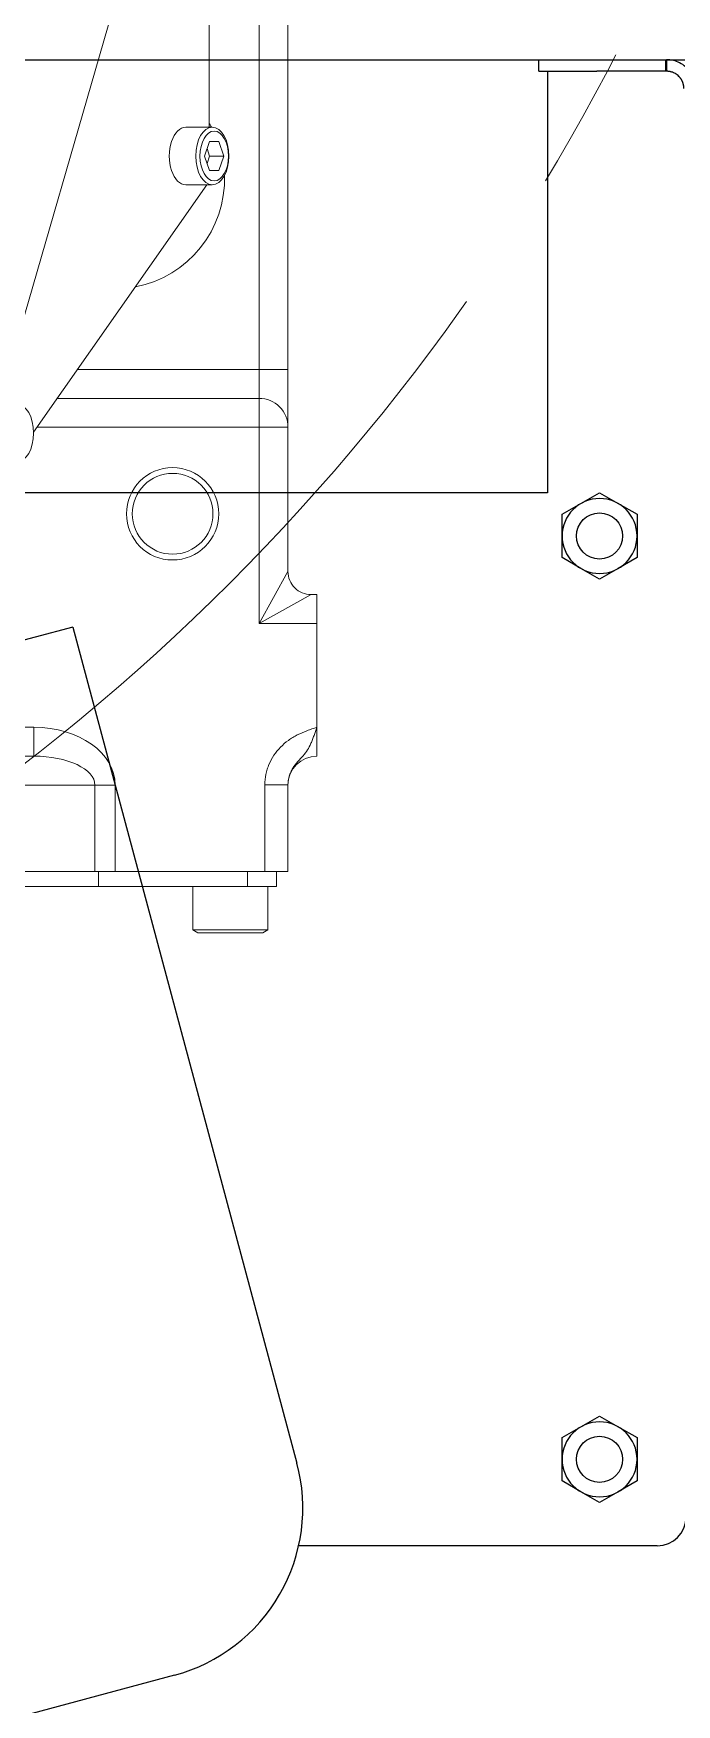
# Model space of a CAD drawing. Header units: millimetres. Extents: x 10462777 to 22643323, y 453826 to 1389191.
# Drawn here: x 11299566.7 to 11299678.1, y 596426.8 to 596716.4 of the extents above; entities that cross this region are included whole.
import ezdxf

# ---------------------------------------------------------------- set-up
doc = ezdxf.new("R2010")
doc.units = ezdxf.units.MM
doc.header["$LTSCALE"] = 200
doc.header["$MEASUREMENT"] = 0
for name, pattern in [('CENTER', [2, 1.25, -0.25, 0.25, -0.25]), ('CENTER2', [1.125, 0.75, -0.125, 0.125, -0.125]), ('PHANTOM', [2.5, 1.25, -0.25, 0.25, -0.25, 0.25, -0.25])]:
    doc.linetypes.add(name, pattern=pattern)
doc.layers.get('0').update_dxf_attribs({"linetype": 'CONTINUOUS'})
for name, color, linetype in [('1', 1, 'CENTER'), ('2', 2, 'CONTINUOUS'), ('205', 4, 'CONTINUOUS'), ('DV1_DEFAULT', 7, 'CONTINUOUS')]:
    doc.layers.add(name, color=color, linetype=linetype)
doc.layers.add('LAYOUT', color=8, linetype='CONTINUOUS', lineweight=25)

# ---------------------------------------------------------------- blocks, each defined once
blk = doc.blocks.new('r710ic')
at = {"layer": 'DV1_DEFAULT', "color": 7, "linetype": 'Continuous', "lineweight": 0}
for p, q in [((271728.77, 103995.46), (271728.77, 104055.46)), ((271731.37, 103996.09), (271731.37, 104053.16)), ((271751.37, 104025.63), (271751.37, 104006.7)), ((271756.37, 104025.63), (271756.37, 104006.7)), ((271746.37, 103996.09), (271746.37, 104022.09)), ((272064.92, 103939.87), (271815.37, 104011.87)), ((271756.37, 104006.7), (271751.37, 104006.7)), ((271850.37, 103976.71), (271807.51, 104006.72)), ((271808.37, 103967.63), (271808.37, 104006.12)), ((271813.37, 104002.62), (271813.37, 103967.63)), ((271818.37, 103999.12), (271818.37, 103967.63)), ((271728.77, 103995.46), (271731.37, 103995.46)), ((271728.77, 103969.63), (271728.77, 103995.46)), ((271731.37, 103992.56), (271731.37, 103996.09)), ((271731.37, 103996.09), (271746.37, 103996.09)), ((271746.37, 103996.09), (271746.37, 103992.56)), ((271731.37, 103992.56), (271731.37, 103966.63)), ((271746.37, 103992.56), (271731.37, 103992.56)), ((271850.37, 103980.34), (271850.37, 103975.75)), ((271860.37, 103975.75), (271860.37, 103980.34)), ((271721.27, 103979.13), (271720.77, 103978.26)), ((271720.77, 103966.99), (271720.77, 103978.26)), ((271721.27, 103979.13), (271721.27, 103966.13)), ((271728.77, 103979.13), (271721.27, 103979.13)), ((271855.37, 103977.08), (271852.87, 103976.25)), ((271852.87, 103976.25), (271852.87, 103974.59)), ((271852.87, 103974.59), (271855.37, 103973.77)), ((271854.08, 103976.65), (271855.37, 103976.22)), ((271857.87, 103976.25), (271855.37, 103977.08)), ((271855.37, 103976.22), (271856.66, 103976.65)), ((271855.37, 103976.22), (271855.37, 103973.77)), ((271855.37, 103973.77), (271857.87, 103974.59)), ((271857.87, 103974.59), (271857.87, 103976.25)), ((271938.58, 103976.32), (271860.37, 103976.32)), ((271728.77, 103964.63), (271728.77, 103969.63)), ((271728.77, 103969.63), (271731.37, 103969.63)), ((271720.77, 103966.99), (271721.27, 103966.13)), ((271721.27, 103966.13), (271728.77, 103966.13)), ((271731.37, 103962.63), (271731.37, 103966.63)), ((271731.37, 103966.63), (271746.42, 103966.63)), ((271746.42, 103966.63), (271746.42, 103962.63)), ((271779.37, 103958.63), (271774.37, 103967.63)), ((271774.37, 103967.63), (271783.37, 103962.63)), ((271774.37, 103957.63), (271774.37, 103967.63)), ((271774.37, 103967.63), (271808.37, 103967.63)), ((271808.37, 103962.63), (271808.37, 103967.63)), ((271813.37, 103967.63), (271808.37, 103967.63)), ((271813.37, 103967.63), (271818.37, 103967.63)), ((271818.37, 103962.63), (271818.37, 103967.63)), ((271818.37, 103967.63), (271916.37, 103967.63)), ((271731.37, 103964.63), (271728.77, 103964.63)), ((271746.42, 103962.63), (271731.37, 103962.63)), ((271808.37, 103962.63), (271783.37, 103962.63)), ((271818.37, 103962.63), (271808.37, 103962.63)), ((271916.37, 103962.63), (271818.37, 103962.63)), ((271756.37, 103957.63), (271751.37, 103957.63)), ((271774.37, 103957.63), (271756.37, 103957.63)), ((271779.37, 103957.63), (271774.37, 103957.63)), ((271779.37, 103958.63), (271779.37, 103957.63))]:
    blk.add_line(p, q, dxfattribs=at)
at = {"layer": 'DV1_DEFAULT', "color": 3, "linetype": 'CENTER2', "lineweight": 0}
blk.add_circle((272041.37, 104232.63), 367.64, dxfattribs=at)
at = {"layer": 'DV1_DEFAULT', "color": 7, "linetype": 'Continuous', "lineweight": 0}
for radius in [8, 7]:
    blk.add_circle((271793.37, 103982.63), radius, dxfattribs=at)
for centre, radius, start, end in [((271851.37, 103992.63), 19, 190.7522, 271.8559), ((271851.37, 103992.63), 19, 298.2737, 300.8585), ((271808.37, 103967.63), 5, 270, 0), ((271746.37, 103957.63), 5, 0, 90), ((271783.37, 103958.63), 4, 90, 180)]:
    blk.add_arc(centre, radius, start, end, dxfattribs=at)
for centre, major_axis in [((271807.37, 104009.59), (5, 0)), ((271855.37, 103975.75), (5, 0)), ((271855.37, 103975.42), (-4.31, 0))]:
    blk.add_ellipse(centre, major_axis=major_axis, ratio=0.573576, dxfattribs=at)
for centre, major_axis, ratio, start_param, end_param in [((271746.37, 104006.7), (0, -10.61), 0.471405, 0, 1.570796), ((271746.37, 104006.7), (0, 14.14), 0.707107, 3.141593, 4.712389), ((271855.37, 103980.34), (5, 0), 0.573576, 0, 3.141593)]:
    blk.add_ellipse(centre, major_axis=major_axis, ratio=ratio, start_param=start_param, end_param=end_param, dxfattribs=at)
for points, knots in [([(271746.42, 103966.63), (271747.03, 103966.63), (271747.62, 103966.57), (271748.51, 103966.39), (271748.8, 103966.32), (271749.38, 103966.14), (271749.66, 103966.04), (271750.5, 103965.69), (271751.03, 103965.41), (271752.03, 103964.74), (271752.51, 103964.35), (271753.36, 103963.51), (271753.75, 103963.05), (271754.28, 103962.32), (271754.45, 103962.06), (271754.76, 103961.54), (271754.91, 103961.28), (271755.32, 103960.47), (271755.56, 103959.91), (271755.88, 103959.06), (271755.98, 103958.78), (271756.13, 103958.35), (271756.18, 103958.2), (271756.27, 103957.92), (271756.32, 103957.77), (271756.37, 103957.63)], [0, 0, 0, 0, 0.125, 0.125, 0.1875, 0.1875, 0.25, 0.25, 0.375, 0.375, 0.5, 0.5, 0.625, 0.625, 0.6875, 0.6875, 0.75, 0.75, 0.875, 0.875, 0.9375, 0.9375, 0.96875, 0.96875, 1, 1, 1, 1]), ([(271756.37, 103957.63), (271756.25, 103957.67), (271756.12, 103957.71), (271755.88, 103957.79), (271755.76, 103957.83), (271755.4, 103957.95), (271755.17, 103958.03), (271754.71, 103958.2), (271754.48, 103958.29), (271754.03, 103958.46), (271753.81, 103958.56), (271753.18, 103958.84), (271752.8, 103959.04), (271752.09, 103959.49), (271751.76, 103959.74), (271751.11, 103960.31), (271750.79, 103960.61), (271750.09, 103961.23), (271749.7, 103961.53), (271749.07, 103961.92), (271748.85, 103962.04), (271748.39, 103962.25), (271748.15, 103962.34), (271747.43, 103962.55), (271746.93, 103962.63), (271746.42, 103962.63)], [0, 0, 0, 0, 0.03125, 0.03125, 0.0625, 0.0625, 0.125, 0.125, 0.1875, 0.1875, 0.25, 0.25, 0.375, 0.375, 0.5, 0.5, 0.625, 0.625, 0.75, 0.75, 0.8125, 0.8125, 0.875, 0.875, 1, 1, 1, 1])]:
    blk.add_open_spline(points, degree=3, knots=knots, dxfattribs=at)
at = {"layer": 'LAYOUT', "color": 3}
blk.add_circle((272041.37, 104232.63), 2050.12, dxfattribs=at)
blk = doc.blocks.new('A$C7DA30AB0')
at = {"layer": 'LAYOUT', "color": 6, "linetype": 'PHANTOM'}
blk.add_circle((3030.45, 3025.99, 0), 2693.02, dxfattribs=at)

msp = doc.modelspace()

# ---------------------------------------------------------------- linework, layer by layer
at = {"layer": '1', "color": 124, "linetype": 'Continuous'}
msp.add_line((11299538.27862, 596711.76752, 0), (11299681.78838, 596711.76752, 0), dxfattribs=at)
at = {"layer": '2', "color": 252, "linetype": 'Continuous'}
for p, q in [((11299654.2871, 596709.79294, 0), (11299654.2871, 596711.7675, 0)), ((11299676.28741, 596709.79294, 0), (11299676.28741, 596711.7675, 0)), ((11299676.41286, 596711.7675, 0), (11299676.41286, 596709.79294, 0)), ((11299654.2871, 596709.79294, 0), (11299664.28724, 596709.79294, 0)), ((11299655.78801, 596709.79179, 0), (11299655.78801, 596636.76646, 0)), ((11299655.78801, 596709.79179, 0), (11299655.78801, 596636.76646, 0)), ((11299676.28741, 596709.79294, 0), (11299664.28724, 596709.79294, 0)), ((11299676.41286, 596709.79294, 0), (11299676.28741, 596709.79294, 0)), ((11299625.78758, 596636.76646, 0), (11299538.2865, 596636.76646, 0)), ((11299625.78758, 596636.76646, 0), (11299538.2865, 596636.76646, 0)), ((11299655.78801, 596636.76646, 0), (11299625.78758, 596636.76646, 0)), ((11299655.78801, 596636.76646, 0), (11299625.78758, 596636.76646, 0)), ((11299674.78828, 596454.26387, 0), (11299612.61121, 596454.26387, 0))]:
    msp.add_line(p, q, dxfattribs=at)
at = {"layer": '2', "color": 60, "linetype": 'Continuous'}
for p, q in [((11299661.53809, 596634.8956, 0), (11299664.78814, 596636.77201, 0)), ((11299664.78814, 596636.77201, 0), (11299668.03818, 596634.8956, 0)), ((11299658.28804, 596633.01918, 0), (11299661.53809, 596634.8956, 0)), ((11299668.03818, 596634.8956, 0), (11299671.28823, 596633.01918, 0)), ((11299658.28804, 596629.26635, 0), (11299658.28804, 596633.01918, 0)), ((11299671.28823, 596633.01918, 0), (11299671.28823, 596629.26635, 0)), ((11299658.28804, 596625.51352, 0), (11299658.28804, 596629.26635, 0)), ((11299671.28823, 596629.26635, 0), (11299671.28823, 596625.51352, 0)), ((11299661.53809, 596623.63711, 0), (11299658.28804, 596625.51352, 0)), ((11299671.28823, 596625.51352, 0), (11299668.03818, 596623.63711, 0)), ((11299664.78814, 596621.76069, 0), (11299661.53809, 596623.63711, 0)), ((11299668.03818, 596623.63711, 0), (11299664.78814, 596621.76069, 0)), ((11299658.28804, 596473.01691, 0), (11299661.53809, 596474.89332, 0)), ((11299661.53809, 596474.89332, 0), (11299664.78814, 596476.76974, 0)), ((11299664.78814, 596476.76974, 0), (11299668.03818, 596474.89332, 0)), ((11299668.03818, 596474.89332, 0), (11299671.28823, 596473.01691, 0)), ((11299658.28804, 596469.26408, 0), (11299658.28804, 596473.01691, 0)), ((11299671.28823, 596473.01691, 0), (11299671.28823, 596469.26408, 0)), ((11299658.28804, 596465.51125, 0), (11299658.28804, 596469.26408, 0)), ((11299671.28823, 596469.26408, 0), (11299671.28823, 596465.51125, 0)), ((11299661.53809, 596463.63483, 0), (11299658.28804, 596465.51125, 0)), ((11299671.28823, 596465.51125, 0), (11299668.03818, 596463.63483, 0)), ((11299664.78814, 596461.75842, 0), (11299661.53809, 596463.63483, 0)), ((11299668.03818, 596463.63483, 0), (11299664.78814, 596461.75842, 0))]:
    msp.add_line(p, q, dxfattribs=at)
at = {"layer": '2', "color": 60, "linetype": 'Continuous', "extrusion": (0, 0, -1)}
for centre in [(-11299664.78814, 596629.26635, 0), (-11299664.78814, 596469.26408, 0)]:
    msp.add_circle(centre, 6.50009, dxfattribs=at)
at = {"layer": '2', "color": 252, "linetype": 'Continuous'}
for centre in [(11299664.78814, 596629.26635, 0), (11299664.78814, 596469.26408, 0)]:
    msp.add_circle(centre, 4.00006, dxfattribs=at)
msp.add_arc((11299674.78828, 596459.26394, 0), 5.00007, 270, 0, dxfattribs=at)
for points, knots in [([(11299679.94845, 596710.32847, 0), (11299679.94844, 596710.32848, 0), (11299679.94843, 596710.32849, 0), (11299679.63918, 596710.63775, 0), (11299679.28867, 596710.90419, 0), (11299678.57133, 596711.32214, 0), (11299678.20543, 596711.47375, 0), (11299677.53441, 596711.67816, 0), (11299677.23073, 596711.73199, 0), (11299676.73266, 596711.78902, 0), (11299676.53799, 596711.79297, 0), (11299676.41286, 596711.79297, 0)], [0, 0, 0, 0, 0.000000288, 0.000000288, 0.250000216, 0.250000216, 0.500000144, 0.500000144, 0.750000072, 0.750000072, 1, 1, 1, 1]), ([(11299679.4129, 596706.7929, 0), (11299679.41288, 596706.80064, 0), (11299679.41285, 596706.8161, 0), (11299679.41253, 596706.84244, 0), (11299679.41193, 596706.871, 0), (11299679.41098, 596706.90195, 0), (11299679.40959, 596706.93518, 0), (11299679.40771, 596706.97064, 0), (11299679.40524, 596707.00829, 0), (11299679.40212, 596707.04807, 0), (11299679.39827, 596707.08991, 0), (11299679.39359, 596707.13375, 0), (11299679.38801, 596707.17954, 0), (11299679.38143, 596707.2272, 0), (11299679.37379, 596707.27666, 0), (11299679.36498, 596707.32785, 0), (11299679.35492, 596707.38069, 0), (11299679.34354, 596707.4351, 0), (11299679.33074, 596707.49101, 0), (11299679.31644, 596707.54831, 0), (11299679.30057, 596707.60692, 0), (11299679.28304, 596707.66675, 0), (11299679.26379, 596707.72768, 0), (11299679.24276, 596707.78958, 0), (11299679.21989, 596707.85229, 0), (11299679.19515, 596707.9157, 0), (11299679.16848, 596707.97967, 0), (11299679.13986, 596708.04406, 0), (11299679.10926, 596708.10873, 0), (11299679.07666, 596708.17355, 0), (11299679.04205, 596708.23838, 0), (11299679.00543, 596708.30308, 0), (11299678.96682, 596708.36752, 0), (11299678.92621, 596708.43157, 0), (11299678.88364, 596708.49508, 0), (11299678.83914, 596708.55794, 0), (11299678.79276, 596708.62001, 0), (11299678.74452, 596708.68118, 0), (11299678.69451, 596708.74132, 0), (11299678.64278, 596708.80033, 0), (11299678.58939, 596708.85809, 0), (11299678.46128, 596708.98963, 0), (11299678.2417, 596709.18182, 0), (11299677.92066, 596709.39557, 0), (11299677.59348, 596709.55833, 0), (11299677.34295, 596709.64801, 0), (11299677.16706, 596709.69741, 0), (11299677.05379, 596709.7244, 0), (11299676.9465, 596709.74573, 0), (11299676.84583, 596709.76207, 0), (11299676.75238, 596709.77412, 0), (11299676.6667, 596709.78255, 0), (11299676.58923, 596709.78805, 0), (11299676.52069, 596709.79123, 0), (11299676.46058, 596709.79275, 0), (11299676.4288, 596709.79287, 0), (11299676.41286, 596709.79294, 0)], [0, 0, 0, 0, 0.013792641, 0.027536964, 0.041230525, 0.054870751, 0.068454972, 0.081980461, 0.095444467, 0.108844256, 0.122177154, 0.135440578, 0.148632086, 0.161749417, 0.174790532, 0.187753665, 0.200637369, 0.213440562, 0.226162586, 0.238803251, 0.251362899, 0.263842456, 0.276240313, 0.288556201, 0.300793464, 0.312955377, 0.325045186, 0.337066133, 0.349021492, 0.360914604, 0.372748909, 0.384527984, 0.396255576, 0.40793564, 0.419572373, 0.431170254, 0.442734075, 0.45426898, 0.465780494, 0.477274563, 0.488757578, 0.500236405, 0.55761076, 0.615700534, 0.675079324, 0.736189055, 0.761224048, 0.786582907, 0.812266294, 0.838267298, 0.864573101, 0.891166546, 0.918027576, 0.94513459, 0.972465711, 1, 1, 1, 1])]:
    msp.add_open_spline(points, degree=3, knots=knots, dxfattribs=at)
at = {"layer": '205', "color": 252, "linetype": 'Continuous'}
for p, q in [((11299573.5033, 596613.49344, 0), (11299538.2853, 596604.05681, 0)), ((11299573.5033, 596613.49344, 0), (11299612.32671, 596468.60251, 0)), ((11299591.11321, 596431.85964, 0), (11299533.15683, 596416.33028, 0))]:
    msp.add_line(p, q, dxfattribs=at)
msp.add_arc((11299583.34852, 596460.83783, 0), 30.00043, 284.9999999, 15, dxfattribs=at)

# ---------------------------------------------------------------- block references
at = {"ltscale": 10, "rotation": 180}
msp.add_blockref('A$C7DA30AB0', (11304764.24811, 600747.76955, 0), dxfattribs=at)
at = {"layer": 'LAYOUT', "color": 2, "rotation": 89.99999999999999}
msp.add_blockref('r710ic', (11403573.40786, 324839.74027, 0), dxfattribs=at)

doc.saveas('drawing.dxf')
